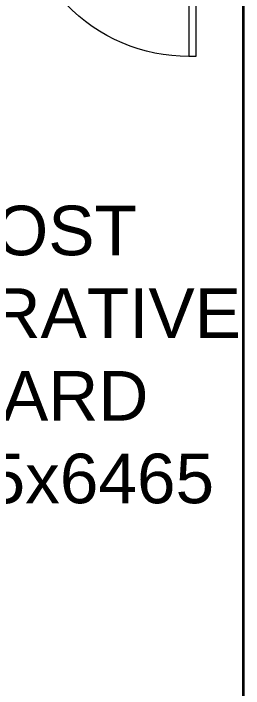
# Model space of a CAD drawing. Header units: millimetres. Extents: x 1448174 to 1599581, y -224422 to -106989.
# Drawn here: x 1475621 to 1476802, y -135488 to -132017 of the extents above; entities that cross this region are included whole.
import ezdxf

# ---------------------------------------------------------------- set-up
doc = ezdxf.new("R2010")
doc.units = ezdxf.units.MM
doc.header["$LTSCALE"] = 600
doc.header["$MEASUREMENT"] = 0
doc.layers.add('DOOR', color=144, linetype='Continuous', lineweight=13)
doc.layers.add('P-Wall', color=1, linetype='Continuous', lineweight=35)
doc.layers.add('TEXT', color=253, linetype='Continuous')
doc.styles.add('ARIAL', font='arial.ttf')

# ---------------------------------------------------------------- blocks, each defined once
blk = doc.blocks.new('A$C19B8274B')
at = {"layer": 'DOOR'}
blk.add_line((-45, 925), (-80, 925), dxfattribs=at)
at = {"layer": 'DOOR', "color": 8}
for p, q in [((-80, 50), (-80, 925)), ((-45, 50), (-45, 925)), ((-45, 50), (-80, 50)), ((-955, -50), (-955, -47.5)), ((-940, -35), (-942.5, -35)), ((-60, -35), (-57.5, -35)), ((-45, -50), (-45, -47.5))]:
    blk.add_line(p, q, dxfattribs=at)
for points in [[(-940, 15), (-955, 15), (-955, 50), (-1000, 50), (-1000, -50), (-955, -50)], [(-60, 15), (-45, 15), (-45, 50), (0, 50), (0, -50), (-45, -50)], [(-940, -35), (-940, 15)], [(-60, -35), (-60, 15)]]:
    blk.add_lwpolyline(points, dxfattribs=at)
for centre, radius, start, end in [((-80, 50), 875, 90, 182.2924), ((-955, -35), 12.5, 270, 0), ((-45, -35), 12.5, 180, 270)]:
    blk.add_arc(centre, radius, start, end, dxfattribs=at)

msp = doc.modelspace()

# ---------------------------------------------------------------- linework, layer by layer
at = {"layer": 'P-Wall'}
msp.add_line((1476802.098, -136158.2516), (1476802.098, -131378.2516), dxfattribs=at)

# ---------------------------------------------------------------- block references
at = {"layer": 'DOOR', "color": 18, "linetype": 'Continuous', "true_color": 0x000000, "xscale": -1, "rotation": 180}
msp.add_blockref('A$C19B8274B', (1476602.098, -131313.2516), dxfattribs=at)

# ---------------------------------------------------------------- texts
at = {"layer": 'TEXT', "insert": (1475769.8494, -133772.3688), "char_height": 255, "width": 2454.157572, "attachment_point": 5, "style": 'ARIAL'}
msp.add_mtext('POST \\POPERATIVE WARD\\P3585x6465', dxfattribs=at)

doc.saveas('drawing.dxf')
